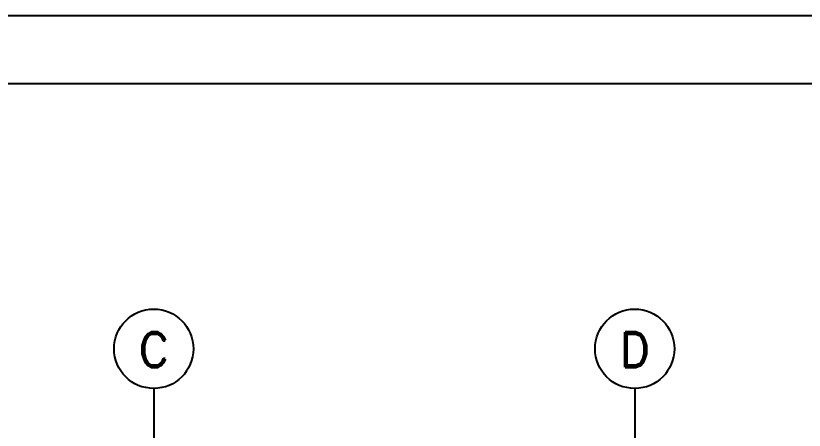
# Model space of a CAD drawing. Header units: inches. Extents: x 460503 to 460688, y 47570 to 48852.
# Drawn here: x 460542.37 to 460558.76, y 47915.82 to 47924.43 of the extents above; entities that cross this region are included whole.
import ezdxf
from ezdxf.enums import TextEntityAlignment as Align

# ---------------------------------------------------------------- set-up
doc = ezdxf.new("R2010")
doc.units = ezdxf.units.IN
doc.header["$MEASUREMENT"] = 0
for name, pattern in [('CENTER', [2, 1.25, -0.25, 0.25, -0.25]), ('DASHDOTX2', [2, 1, -0.5, 0, -0.5]), ('HIDDEN', [0.375, 0.25, -0.125])]:
    doc.linetypes.add(name, pattern=pattern)
for name, color, linetype in [('1', 1, 'Continuous'), ('3', 3, 'HIDDEN'), ('Ax', 1, 'DASHDOTX2'), ('AXE', 1, 'CENTER'), ('DIM', 8, 'Continuous'), ('lateral brace', 5, 'Continuous'), ('Layer4', 118, 'Continuous')]:
    doc.layers.add(name, color=color, linetype=linetype)
doc.styles.add('ROMAND', font='ROMAND.shx')

msp = doc.modelspace()

# ---------------------------------------------------------------- linework, layer by layer
at = {"layer": '1'}
msp.add_lwpolyline([(460507.46120186, 47866.38518974), (460588.72955203, 47866.38518974), (460588.72955203, 47923.01818637), (460507.46120186, 47923.01818637)], close=True, dxfattribs=at)
at = {"layer": 'Ax', "linetype": 'Continuous', "ltscale": 0.5}
for centre in [(460545.23498582, 47917.51656752, 0.00499999), (460555.23498582, 47917.51650086, 0.00499999)]:
    msp.add_circle(centre, 0.825, dxfattribs=at)
at = {"layer": 'AXE'}
for p, q in [((460545.23498582, 47916.69156752, 0.00499999), (460545.23498582, 47872.26616593, 0.00499999)), ((460555.23498582, 47916.69150086, 0.00499999), (460555.23498582, 47872.26609926, 0.00499999))]:
    msp.add_line(p, q, dxfattribs=at)
at = {"layer": 'DIM'}
msp.add_lwpolyline([(460506.04537694, 47864.96936483), (460590.14537694, 47864.96936483), (460590.14537694, 47924.43401129), (460506.04537694, 47924.43401129)], close=True, dxfattribs=at)
at = {"layer": 'lateral brace'}
msp.add_lwpolyline([(460506.04537694, 47864.96936483), (460590.14537694, 47864.96936483), (460590.14537694, 47924.43401129), (460506.04537694, 47924.43401129)], close=True, dxfattribs=at)
at = {"layer": 'Layer4'}
msp.add_lwpolyline([(460590.14537694, 47924.43401129), (460506.04537694, 47924.43401129), (460506.04537694, 47864.96936483), (460590.14537694, 47864.96936483)], close=True, dxfattribs=at)

# ---------------------------------------------------------------- texts
at = {"layer": '3', "color": 3, "style": 'ROMAND'}
for s, p in [('C', (460545.23736146, 47917.49760933, 0.005)), ('D', (460555.23736146, 47917.49754266, 0.005))]:
    msp.add_text(s, height=0.7299072, dxfattribs=at).set_placement(p, align=Align.MIDDLE_CENTER)

doc.saveas('drawing.dxf')
